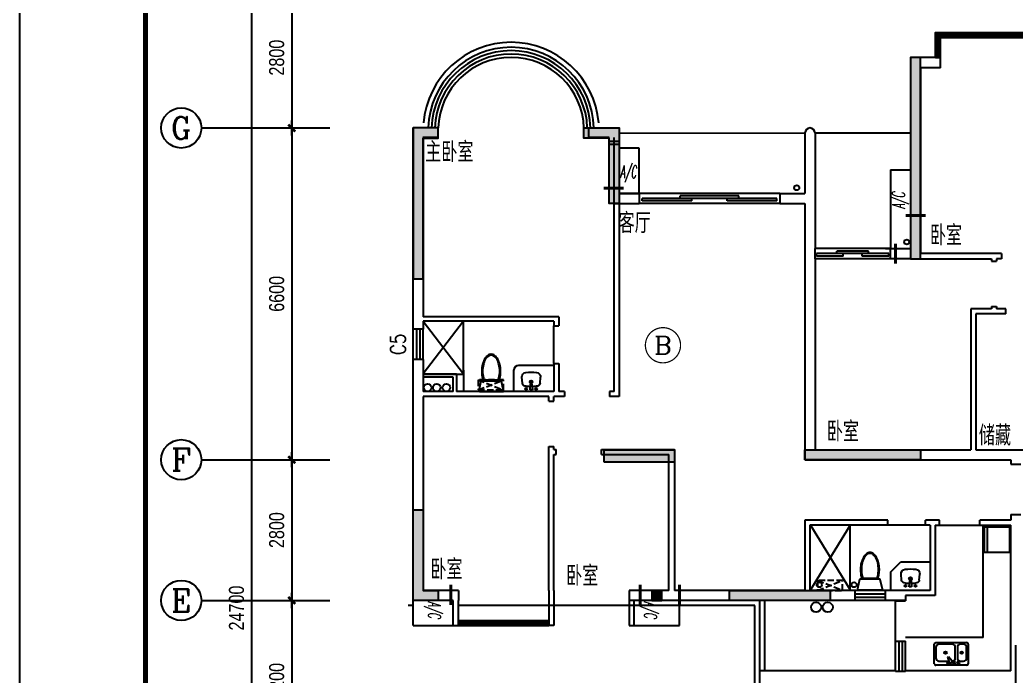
# Model space of a CAD drawing. Extents: x 51239 to 135339, y -206498 to -147098.
# Drawn here: x 51239 to 71069, y -173606 to -160552 of the extents above; entities that cross this region are included whole.
import ezdxf
from ezdxf.enums import TextEntityAlignment as Align

# ---------------------------------------------------------------- set-up
doc = ezdxf.new("R2010")
doc.units = 0
doc.header["$LTSCALE"] = 1000
doc.header["$MEASUREMENT"] = 0
doc.linetypes.add('DASH', pattern=[0.35, 0.25, -0.1])
doc.layers.get('0').update_dxf_attribs({"linetype": 'CONTINUOUS'})
doc.layers.get('DEFPOINTS').update_dxf_attribs({"linetype": 'CONTINUOUS'})
for name, color, linetype in [('AXIS', 7, 'CONTINUOUS'), ('AXIS_TEXT', 7, 'CONTINUOUS'), ('KT', 251, 'CONTINUOUS'), ('PUB_TEXT', 7, 'CONTINUOUS'), ('TK', 7, 'CONTINUOUS'), ('WALL', 7, 'CONTINUOUS'), ('WINDOW', 7, 'CONTINUOUS'), ('WINDOW_TEXT', 7, 'CONTINUOUS'), ('厨卫', 251, 'CONTINUOUS'), ('文字', 7, 'CONTINUOUS'), ('构造柱', 7, 'CONTINUOUS'), ('柱', 252, 'CONTINUOUS'), ('热水器', 252, 'CONTINUOUS'), ('空调位', 7, 'CONTINUOUS'), ('管道', 6, 'CONTINUOUS')]:
    doc.layers.add(name, color=color, linetype=linetype)
doc.styles.add('_SIMPLEX', font='SIMPLEX.shx', dxfattribs={"width": 0.8})
doc.styles.add('COMP', font='COMPLEX', dxfattribs={"bigfont": 'hztxt'})
doc.styles.add('COMPLEX', font='COMPLEX')
doc.styles.add('DIM_FONT', font='wcad.shx', dxfattribs={"width": 0.8})
doc.styles.add('HZTXT', font='romans.shx', dxfattribs={"width": 0.8, "bigfont": 'hztxt.shx'})
doc.styles.add('ITALICC', font='italicc.shx', dxfattribs={"width": 0.6})
doc.styles.add('SIMPLEX', font='SIMPLEX.SHX')
doc.dimstyles.new('AXIS', dxfattribs={"dimtxt": 300, "dimasz": 1, "dimexe": 250, "dimexo": 300, "dimgap": 150, "dimtad": 1, "dimdec": 0, "dimzin": 0, "dimdsep": 46, "dimtxsty": 'DIM_FONT', "dimblk": '_DIMX', "dimcen": 0.09, "dimdle": 150, "dimse1": 1, "dimse2": 1, "dimclrt": 7, "dimadec": 0, "dimazin": 0, "dimtfac": 1, "dimtdec": 0, "dimtix": 1, "dimtmove": 2, "dimatfit": 3, "dimldrblk": '_DIMX', "dimfxl": 0, "dimtolj": 1, "dimtzin": 0, "dimarcsym": 0})

# ---------------------------------------------------------------- blocks, each defined once
blk = doc.blocks.new('_DIMX')
blk.add_line((-150, 0), (150, 0))
at = {"const_width": 50}
blk.add_lwpolyline([(-70, -70), (70, 70)], dxfattribs=at)
blk = doc.blocks.new('*D19')
at = {"color": 0, "linetype": 'ByBlock'}
blk.add_line((186003, -91742), (186003, -116440), dxfattribs=at)
at = {"layer": 'DEFPOINTS', "color": 0, "linetype": 'ByBlock'}
for p in [(187562, -91741), (186003, -116441), (187562, -116441)]:
    blk.add_point(p, dxfattribs=at)
at = {"color": 0, "linetype": 'ByBlock'}
for p, rotation in [((186003, -91741), 90), ((186003, -116441), 270)]:
    blk.add_blockref('_DIMX', p, dxfattribs=dict(at, rotation=rotation))
at = {"color": 7, "linetype": 'ByBlock', "insert": (185703, -104091), "char_height": 300, "attachment_point": 5, "rotation": 90, "style": 'DIM_FONT'}
blk.add_mtext('\\A1;24700', dxfattribs=at)
blk = doc.blocks.new('_INDEX1')
at = {"const_width": 0.035}
blk.add_lwpolyline([(-0.5, 0, 1), (0.5, 0, 1)], format="xyb", close=True, dxfattribs=at)
at = {"style": 'COMP', "width": 2.333333}
blk.add_attdef('1', text='', height=0.5, dxfattribs=at).set_placement((-0.25, -0.25), (0.25, -0.25), align=Align.FIT)
blk = doc.blocks.new('*D25')
at = {"color": 0, "linetype": 'ByBlock'}
blk.add_line((186803, -94542), (186803, -101140), dxfattribs=at)
at = {"layer": 'DEFPOINTS', "color": 0, "linetype": 'ByBlock'}
for p in [(187562, -94541), (186803, -101141), (187562, -101141)]:
    blk.add_point(p, dxfattribs=at)
at = {"color": 0, "linetype": 'ByBlock'}
for p, rotation in [((186803, -94541), 90), ((186803, -101141), 270)]:
    blk.add_blockref('_DIMX', p, dxfattribs=dict(at, rotation=rotation))
at = {"color": 7, "linetype": 'ByBlock', "insert": (186503, -97841), "char_height": 300, "attachment_point": 5, "rotation": 90, "style": 'DIM_FONT'}
blk.add_mtext('\\A1;6600', dxfattribs=at)
blk = doc.blocks.new('WC2')
for points in [[(211, 207, 0.354037), (207, 212), (24, 251, 0.477064), (0, 231), (0, -231, 0.477064), (12, -241), (207, -200, 0.354037), (211, -195)], [(218, 163), (218, -150, 0.033558), (269, -165, 0.056391), (405, -181, 0.056391), (541, -165, 0.070142), (644, -126, 0.106098), (721, -59, 0.162033), (743, 6, 0.162033), (721, 71, 0.106098), (644, 138, 0.070142), (541, 178, 0.056391), (405, 193, 0.056391), (269, 178, 0.033558)], [(232, 150), (232, -138, 0.027675), (273, -149, 0.056391), (405, -164, 0.056391), (537, -149, 0.070142), (636, -112, 0.106098), (708, -49, 0.162033), (726, 6, 0.162033), (708, 61, 0.106098), (636, 124, 0.070142), (537, 162, 0.056391), (405, 177, 0.056391), (273, 162, 0.027675)]]:
    blk.add_lwpolyline(points, format="xyb", close=True)
blk = doc.blocks.new('RSQ')
at = {"layer": '热水器', "linetype": 'DASH', "ltscale": 0.5}
for p, q in [((-250, 0), (250, -200)), ((-250, -200), (250, 0))]:
    blk.add_line(p, q, dxfattribs=at)
blk.add_lwpolyline([(250, 0), (-250, 0), (-250, -200), (250, -200)], close=True, dxfattribs=at)
blk = doc.blocks.new('_AXISO')
blk.add_circle((0, 0), 0.5)
at = {"layer": 'AXIS_TEXT', "style": 'COMPLEX', "width": 1.041667}
blk.add_attdef('A', text='', height=0.56, dxfattribs=at).set_placement((-0.25, -0.28), (0.25, -0.28), align=Align.FIT)
blk = doc.blocks.new('*D27')
at = {"color": 0, "linetype": 'ByBlock'}
blk.add_line((186803, -101142), (186803, -103940), dxfattribs=at)
at = {"layer": 'DEFPOINTS', "color": 0, "linetype": 'ByBlock'}
for p in [(187562, -101141), (186803, -103941), (187562, -103941)]:
    blk.add_point(p, dxfattribs=at)
at = {"color": 0, "linetype": 'ByBlock'}
for p, rotation in [((186803, -101141), 90), ((186803, -103941), 270)]:
    blk.add_blockref('_DIMX', p, dxfattribs=dict(at, rotation=rotation))
at = {"color": 7, "linetype": 'ByBlock', "insert": (186503, -102541), "char_height": 300, "attachment_point": 5, "rotation": 90, "style": 'DIM_FONT'}
blk.add_mtext('\\A1;2800', dxfattribs=at)
blk = doc.blocks.new('*D26')
at = {"color": 0, "linetype": 'ByBlock'}
blk.add_line((186803, -103942), (186803, -107140), dxfattribs=at)
at = {"layer": 'DEFPOINTS', "color": 0, "linetype": 'ByBlock'}
for p in [(187562, -103941), (186803, -107141), (187562, -107141)]:
    blk.add_point(p, dxfattribs=at)
at = {"color": 0, "linetype": 'ByBlock'}
for p, rotation in [((186803, -103941), 90), ((186803, -107141), 270)]:
    blk.add_blockref('_DIMX', p, dxfattribs=dict(at, rotation=rotation))
at = {"color": 7, "linetype": 'ByBlock', "insert": (186503, -105541), "char_height": 300, "attachment_point": 5, "rotation": 90, "style": 'DIM_FONT'}
blk.add_mtext('\\A1;3200', dxfattribs=at)
blk = doc.blocks.new('_WBLK')
for p, q in [((-0.5, 0.5), (0.5, 0.5)), ((0.5, 0.167), (-0.5, 0.167)), ((0.5, -0.167), (-0.5, -0.167)), ((-0.5, -0.5), (0.5, -0.5))]:
    blk.add_line(p, q)
at = {"layer": 'WINDOW_TEXT', "style": 'SIMPLEX', "flags": 9}
blk.add_attdef('A', text='', height=1, dxfattribs=at).set_placement((0, 1.5), align=Align.MIDDLE)
blk = doc.blocks.new('*D18')
at = {"color": 0, "linetype": 'ByBlock'}
blk.add_line((186803, -91742), (186803, -94540), dxfattribs=at)
at = {"layer": 'DEFPOINTS', "color": 0, "linetype": 'ByBlock'}
for p in [(187562, -91741), (186803, -94541), (187562, -94541)]:
    blk.add_point(p, dxfattribs=at)
at = {"color": 0, "linetype": 'ByBlock'}
for p, rotation in [((186803, -91741), 90), ((186803, -94541), 270)]:
    blk.add_blockref('_DIMX', p, dxfattribs=dict(at, rotation=rotation))
at = {"color": 7, "linetype": 'ByBlock', "insert": (186503, -93141), "char_height": 300, "attachment_point": 5, "rotation": 90, "style": 'DIM_FONT'}
blk.add_mtext('\\A1;2800', dxfattribs=at)
blk = doc.blocks.new('M_E29JIV')
at = {"color": 0, "linetype": 'ByBlock'}
for p, q in [((0, -307), (0, 307)), ((31, 338), (419, 338)), ((82, 245), (82, 40)), ((358, 307), (143, 307)), ((419, -20), (419, 245)), ((450, 307), (450, -307)), ((48, 2), (57, -12)), ((59, 31), (163, 70)), ((173, 53), (87, -18)), ((163, 70), (173, 53)), ((82, -184), (82, -245)), ((143, -82), (358, -82)), ((358, -123), (143, -123)), ((419, -245), (419, -184)), ((419, -338), (31, -338)), ((143, -307), (358, -307))]:
    blk.add_line(p, q, dxfattribs=at)
for centre, radius in [((51, 61), 20.5), ((251, 112), 25.6), ((51, -61), 20.5), ((51, -143), 20.5), ((251, -210), 25.6)]:
    blk.add_circle(centre, radius, dxfattribs=at)
for centre, radius, start, end in [((31, 307), 30.7, 90, 180), ((143, 245), 61.4, 90, 180), ((358, 245), 61.4, 0, 90), ((419, 307), 30.7, 0, 90), ((66, 12), 20.5, 110.5377, 210), ((74, -2), 20.5, 210, 309.4623), ((143, -20), 61.4, 180, 270), ((143, -184), 61.4, 90, 180), ((358, -20), 61.4, 270, 0), ((358, -184), 61.4, 0, 90), ((31, -307), 30.7, 180, 270), ((143, -245), 61.4, 180, 270), ((358, -245), 61.4, 270, 0), ((419, -307), 30.7, 270, 0)]:
    blk.add_arc(centre, radius, start, end, dxfattribs=at)
at = {"style": 'DIM_FONT', "width": 0.8, "flags": 9}
for tag in ['XSIZE', 'YSIZE']:
    blk.add_attdef(tag, (0, 0), '', height=0.5, dxfattribs=at)
blk = doc.blocks.new('30609000235308')
for points in [[(-1900, 0), (-1900, 500), (100, 500), (100, 0)], [(-1867, 0), (-1867, 467), (67, 467), (67, 0)], [(-1833, 0), (-1833, 433), (33, 433), (33, 0)], [(-1800, 0), (-1800, 400), (0, 400), (0, 0)]]:
    blk.add_lwpolyline(points)
at = {"layer": 'WINDOW_TEXT', "style": 'SIMPLEX', "flags": 9}
blk.add_attdef('A', text='', height=1, rotation=90, dxfattribs=at).set_placement((-1850, 0), align=Align.MIDDLE)

msp = doc.modelspace()

# ---------------------------------------------------------------- hatches: boundary and pattern name
at = {"layer": '构造柱'}
msp.add_hatch(color=256, dxfattribs=at).paths.add_polyline_path([(63816.7, -172102.7), (64016.7, -172102.7), (64016.7, -171902.7), (63816.7, -171902.7)])
at = {"layer": '柱'}
h = msp.add_hatch(color=256, dxfattribs=at)
h.paths.add_polyline_path([(75266.7, -173701.7), (75266.7, -173501.7), (75966.7, -173501.7), (75966.7, -175901.7), (75166.7, -175901.7), (75166.7, -175701.7), (75766.7, -175701.7), (75766.7, -173701.7)])
h.paths.add_polyline_path([(62166.7, -176501.7), (61666.7, -176501.7), (61666.7, -178101.7), (61866.7, -178101.7), (61866.7, -176701.7), (62166.7, -176701.7)])
h.paths.add_polyline_path([(61666.7, -180001.7), (61866.7, -180001.7), (61866.7, -181801.7), (62316.7, -181801.7), (62316.7, -182001.7), (61666.7, -182001.7)])
h.paths.add_polyline_path([(59066.7, -170301.7), (59266.7, -170301.7), (59266.7, -171901.7), (59566.7, -171901.7), (59566.7, -172101.7), (59066.7, -172101.7)])
h.paths.add_polyline_path([(59566.7, -162701.7), (59066.7, -162701.7), (59066.7, -165701.7), (59266.7, -165701.7), (59266.7, -162901.7), (59566.7, -162901.7)])
h.paths.add_polyline_path([(64866.7, -181801.7), (64866.7, -182001.7), (66266.7, -182001.7), (66266.7, -181801.7), (65566.7, -181801.7), (65566.7, -181001.7), (65366.7, -181001.7), (65366.7, -181801.7)])
h.paths.add_polyline_path([(65666.7, -175301.7), (66166.7, -175301.7), (66166.7, -177291.7), (65966.7, -177291.7), (65966.7, -175501.7), (65666.7, -175501.7)])
h.paths.add_polyline_path([(70866.7, -180901.7), (71066.7, -180901.7), (71066.7, -182501.7), (70866.7, -182501.7)])
h.paths.add_polyline_path([(75166.7, -180501.7), (75366.7, -180501.7), (75366.7, -182501.7), (75166.7, -182501.7)])
h.paths.add_polyline_path([(71066.7, -175301.7), (71066.7, -175501.7), (69066.7, -175501.7), (69066.7, -175301.7)])
h.paths.add_polyline_path([(74166.7, -173701.7), (74166.7, -173501.7), (73466.7, -173501.7), (73466.7, -175901.7), (74266.7, -175901.7), (74266.7, -175701.7), (73666.7, -175701.7), (73666.7, -173701.7)])
h.paths.add_polyline_path([(73666.7, -173701.7), (73666.7, -175701.7)], flags=16)
h.paths.add_polyline_path([(66866.7, -169301.7), (66866.7, -169101.7), (69166.7, -169101.7), (69166.7, -169301.7)])
h.paths.add_polyline_path([(62866.7, -169351.7), (62866.7, -169101.7), (64266.7, -169101.7), (64266.7, -169351.7)])
h.paths.add_polyline_path([(65366.7, -172101.7), (65366.7, -171901.7), (67366.7, -171901.7), (67366.7, -172101.7)])
h.paths.add_polyline_path([(62466.7, -162701.7), (63166.7, -162701.7), (63166.7, -164001.7), (63166.7, -164201.7), (62966.7, -164201.7), (62966.7, -162901.7), (62466.7, -162901.7)])
h.paths.add_polyline_path([(75166.7, -168301.7), (75366.7, -168301.7), (75366.7, -169301.7), (74066.7, -169301.7), (74066.7, -169101.7), (75166.7, -169101.7)])
h.paths.add_polyline_path([(68966.7, -165301.7), (69166.7, -165301.7), (69166.7, -161301.7), (68966.7, -161301.7)])
h.paths.add_polyline_path([(75166.7, -164701.7), (75366.7, -164701.7), (75366.7, -161301.7), (75166.7, -161301.7)])
h.paths.add_polyline_path([(90366.7, -169351.7), (90366.7, -169101.7), (88966.7, -169101.7), (88966.7, -169351.7)])
h.paths.add_polyline_path([(82166.7, -175301.7), (82166.7, -175501.7), (84166.7, -175501.7), (84166.7, -175301.7)])
h.paths.add_polyline_path([(78066.7, -180501.7), (77866.7, -180501.7), (77866.7, -182501.7), (78066.7, -182501.7)])
h.paths.add_polyline_path([(82366.7, -180901.7), (82166.7, -180901.7), (82166.7, -182501.7), (82366.7, -182501.7)])
h.paths.add_polyline_path([(79066.7, -173701.7), (79066.7, -173501.7), (79766.7, -173501.7), (79766.7, -175901.7), (78966.7, -175901.7), (78966.7, -175701.7), (79566.7, -175701.7), (79566.7, -173701.7)])
h.paths.add_polyline_path([(77966.7, -173701.7), (77966.7, -173501.7), (77266.7, -173501.7), (77266.7, -175901.7), (78066.7, -175901.7), (78066.7, -175701.7), (77466.7, -175701.7), (77466.7, -173701.7)])
h.paths.add_polyline_path([(79566.7, -173701.7), (79566.7, -175701.7)], flags=16)
h.paths.add_polyline_path([(88366.7, -181801.7), (88366.7, -182001.7), (86966.7, -182001.7), (86966.7, -181801.7), (87666.7, -181801.7), (87666.7, -181001.7), (87866.7, -181001.7), (87866.7, -181801.7)])
h.paths.add_polyline_path([(87566.7, -175301.7), (87066.7, -175301.7), (87066.7, -177291.7), (87266.7, -177291.7), (87266.7, -175501.7), (87566.7, -175501.7)])
h.paths.add_polyline_path([(78066.7, -168301.7), (77866.7, -168301.7), (77866.7, -169301.7), (79166.7, -169301.7), (79166.7, -169101.7), (78066.7, -169101.7)])
h.paths.add_polyline_path([(78066.7, -164701.7), (77866.7, -164701.7), (77866.7, -161301.7), (78066.7, -161301.7)])
h.paths.add_polyline_path([(86366.7, -169301.7), (86366.7, -169101.7), (84066.7, -169101.7), (84066.7, -169301.7)])
h.paths.add_polyline_path([(87866.7, -172101.7), (87866.7, -171901.7), (85866.7, -171901.7), (85866.7, -172101.7)])
h.paths.add_polyline_path([(84266.7, -165301.7), (84066.7, -165301.7), (84066.7, -161301.7), (84266.7, -161301.7)])
h.paths.add_polyline_path([(91566.7, -180001.7), (91366.7, -180001.7), (91366.7, -181801.7), (90916.7, -181801.7), (90916.7, -182001.7), (91566.7, -182001.7)])
h.paths.add_polyline_path([(91066.7, -176501.7), (91566.7, -176501.7), (91566.7, -178101.7), (91366.7, -178101.7), (91366.7, -176701.7), (91066.7, -176701.7)])
h.paths.add_polyline_path([(94166.7, -170301.7), (93966.7, -170301.7), (93966.7, -171901.7), (93666.7, -171901.7), (93666.7, -172101.7), (94166.7, -172101.7)])
h.paths.add_polyline_path([(90766.7, -162701.7), (90066.7, -162701.7), (90066.7, -164001.7), (90066.7, -164201.7), (90266.7, -164201.7), (90266.7, -162901.7), (90766.7, -162901.7)])
h.paths.add_polyline_path([(93666.7, -162701.7), (94166.7, -162701.7), (94166.7, -165701.7), (93966.7, -165701.7), (93966.7, -162901.7), (93666.7, -162901.7)])

# ---------------------------------------------------------------- linework, layer by layer
for p, q in [((66366.7, -164001.6), (63566.7, -164001.6)), ((64616.7, -164101.6), (63625.1, -164101.6)), ((63625.1, -164151.4), (63625.1, -164101.6)), ((64616.7, -164151.4), (63625.1, -164151.4)), ((64383.4, -164101.6), (64383.4, -164051.9)), ((65550.1, -164051.9), (64383.4, -164051.9)), ((65316.7, -164101.6), (64616.7, -164101.6)), ((64616.7, -164151.4), (64616.7, -164101.6)), ((65316.7, -164151.4), (65316.7, -164101.6)), ((66308.4, -164101.6), (65316.7, -164101.6)), ((66308.4, -164151.4), (65316.7, -164151.4)), ((65550.1, -164101.6), (65550.1, -164051.9)), ((66308.4, -164151.4), (66308.4, -164101.6)), ((66366.7, -164201.6), (63566.7, -164201.6)), ((68566.7, -165101.7), (67066.7, -165101.7)), ((68129.2, -165151.9), (67504.2, -165151.9)), ((67504.2, -165201.7), (67504.2, -165151.9)), ((68129.2, -165201.7), (68129.2, -165151.9)), ((68566.7, -165301.7), (67066.7, -165301.7)), ((67629.2, -165201.7), (67098, -165201.7)), ((67098, -165251.4), (67098, -165201.7)), ((67629.2, -165251.4), (67098, -165251.4)), ((68004.2, -165201.7), (67629.2, -165201.7)), ((67629.2, -165251.4), (67629.2, -165201.7)), ((68004.2, -165251.4), (68004.2, -165201.7)), ((68535.5, -165201.7), (68004.2, -165201.7)), ((68535.5, -165251.4), (68004.2, -165251.4)), ((68535.5, -165251.4), (68535.5, -165201.7)), ((68466.7, -171901.7), (67866.7, -171901.7)), ((67866.7, -171968.3), (68466.7, -171968.3)), ((67866.7, -172035), (68466.7, -172035)), ((68466.7, -172101.7), (67866.7, -172101.7)), ((59966.7, -172501.3), (61766.7, -172501.3)), ((61766.7, -172534.6), (59966.7, -172534.6)), ((61766.7, -172567.9), (59966.7, -172567.9)), ((59966.7, -172601.3), (61766.7, -172601.3))]:
    msp.add_line(p, q)
at = {"layer": 'AXIS'}
for p, q in [((54850.5, -162701.6), (57409.8, -162701.6)), ((54850.5, -169301.7), (57409.8, -169301.7)), ((54850.5, -172101.7), (57409.8, -172101.7))]:
    msp.add_line(p, q, dxfattribs=at)
at = {"layer": 'KT', "const_width": 60}
for points in [[(62856.7, -163901.6), (63256.7, -163901.6)], [(68872.4, -164441.6), (69272.4, -164441.6)], [(68666.7, -165003.2), (68666.7, -165403.2)], [(59816.7, -171789.4), (59816.7, -172189.4)], [(63585.8, -171789.4), (63585.8, -172189.4)], [(64366.7, -171789.4), (64366.7, -172189.4)]]:
    msp.add_lwpolyline(points, dxfattribs=at)
at = {"layer": 'TK'}
msp.add_lwpolyline([(51238.8, -206498.3), (51238.8, -147098.3), (135338.8, -147098.3), (135338.8, -206498.3)], close=True, dxfattribs=at)
at = {"layer": 'TK', "const_width": 100}
msp.add_lwpolyline([(53738.8, -205498.3), (134338.8, -205498.3), (134338.8, -148098.3), (53738.8, -148098.3)], close=True, dxfattribs=at)
at = {"layer": 'WALL'}
for p, q in [((68966.7, -161301.7), (68966.7, -165101.7)), ((69466.7, -161301.7), (68966.7, -161301.7)), ((69466.7, -161301.7), (69466.7, -161301.7)), ((69466.7, -161301.7), (69566.7, -161301.7)), ((69566.7, -161501.7), (69566.7, -161301.7)), ((69566.7, -161301.7), (69566.7, -161301.7)), ((69166.7, -161501.7), (69166.7, -165201.7)), ((69566.7, -161501.7), (69166.7, -161501.7)), ((59066.7, -166706.6), (59066.7, -162700.6)), ((59566.7, -162700.6), (59066.7, -162700.6)), ((59566.7, -162890.6), (59566.7, -162700.6)), ((62566.7, -162890.6), (62566.7, -162700.6)), ((62576.7, -162701.7), (63166.7, -162701.7)), ((63166.7, -162701.7), (63166.7, -164001.6)), ((66866.7, -162800.6), (66866.7, -164001.6)), ((67066.7, -162800.6), (67066.7, -165101.7)), ((59566.7, -162890.6), (59256.7, -162890.6)), ((59266.7, -162890.6), (59266.7, -166456.6)), ((62966.7, -162890.6), (62566.7, -162890.6)), ((63066.7, -167946.6), (63066.7, -162890.6)), ((63156.7, -164001.6), (63566.7, -164001.6)), ((63566.7, -164001.6), (63566.7, -164201.6)), ((66366.7, -164001.6), (66866.7, -164001.6)), ((66366.7, -164001.6), (66366.7, -164201.6)), ((63056.7, -164201.6), (63566.7, -164201.6)), ((63166.7, -164201.6), (63166.7, -168046.6)), ((66366.7, -164201.6), (66866.7, -164201.6)), ((66866.7, -164201.6), (66866.7, -169301.7)), ((67066.7, -165301.7), (67066.7, -165101.7)), ((67066.7, -165101.7), (67066.7, -165101.7)), ((68566.7, -165301.7), (68566.7, -165101.7)), ((68566.7, -165101.7), (68966.7, -165101.7)), ((67066.7, -165301.7), (67066.7, -169111.7)), ((67066.7, -165301.7), (67066.7, -165301.7)), ((68966.7, -165301.7), (68566.7, -165301.7)), ((69066.7, -165301.7), (70576.7, -165301.7)), ((70776.7, -165201.7), (69156.7, -165201.7)), ((70576.7, -165301.7), (70576.7, -165351.7)), ((70576.7, -165351.7), (70676.7, -165351.7)), ((70776.7, -165301.7), (70676.7, -165301.7)), ((70676.7, -165301.7), (70676.7, -165351.7)), ((70776.7, -165201.7), (70776.7, -165301.7)), ((70166.7, -166301.7), (70166.7, -169101.7)), ((70576.7, -166301.7), (70166.7, -166301.7)), ((70576.7, -166251.7), (70676.7, -166251.7)), ((70576.7, -166251.7), (70576.7, -166301.7)), ((70676.7, -166251.7), (70676.7, -166301.7)), ((70866.7, -166301.7), (70676.7, -166301.7)), ((70866.7, -166401.7), (70866.7, -166301.7)), ((61966.7, -166456.6), (59266.7, -166456.6)), ((61866.7, -166546.6), (59266.7, -166546.6)), ((59266.7, -166546.6), (59266.7, -166706.6)), ((61866.7, -166546.6), (61866.7, -166636.6)), ((61966.7, -166456.6), (61966.7, -166636.6)), ((70266.7, -166401.7), (70266.7, -169101.7)), ((70866.7, -166401.7), (70266.7, -166401.7)), ((59266.7, -166706.6), (59066.7, -166706.6)), ((61866.7, -166636.6), (61966.7, -166636.6)), ((59066.7, -172101.7), (59066.7, -167306.6)), ((59266.7, -167306.6), (59066.7, -167306.6)), ((59266.7, -167306.6), (59266.7, -167946.6)), ((61866.7, -167386.6), (61966.7, -167386.6)), ((61866.7, -167386.6), (61866.7, -167946.6)), ((61966.7, -167386.6), (61966.7, -167946.6)), ((59926.7, -167596.6), (59266.7, -167596.6)), ((59866.7, -167656.6), (59266.7, -167656.6)), ((59866.7, -167946.6), (59866.7, -167656.6)), ((59926.7, -167596.6), (59926.7, -167946.6)), ((59866.7, -167946.6), (59266.7, -167946.6)), ((61866.7, -167946.6), (59926.7, -167946.6)), ((62076.7, -167946.6), (61966.7, -167946.6)), ((62076.7, -167946.6), (62076.7, -168046.6)), ((62976.7, -167946.6), (62976.7, -168046.6)), ((63066.7, -167946.6), (62976.7, -167946.6)), ((61766.7, -168046.6), (59266.7, -168046.6)), ((59266.7, -168046.6), (59266.7, -171911.7)), ((61766.7, -168136.6), (61766.7, -168046.6)), ((61766.7, -168136.6), (61866.7, -168136.6)), ((61866.7, -168136.6), (61866.7, -168046.6)), ((62076.7, -168046.6), (61866.7, -168046.6)), ((63166.7, -168046.6), (62976.7, -168046.6)), ((61766.7, -171901.7), (61766.7, -169036.6)), ((61766.7, -169036.6), (61866.7, -169036.6)), ((61866.7, -169100.6), (61866.7, -169036.6)), ((61866.7, -169100.6), (61916.7, -169100.6)), ((61916.7, -169200.6), (61916.7, -169100.6)), ((62816.7, -169100.6), (64266.7, -169100.6)), ((62816.7, -169200.6), (62816.7, -169100.6)), ((64266.7, -169100.6), (64266.7, -171901.7)), ((67056.7, -169101.7), (70166.7, -169101.7)), ((70266.7, -169101.7), (71766.7, -169101.7)), ((61866.7, -171901.7), (61866.7, -169200.6)), ((61866.7, -169200.6), (61916.7, -169200.6)), ((62816.7, -169200.6), (64156.7, -169200.6)), ((64156.7, -171901.7), (64156.7, -169200.6)), ((66866.7, -169301.7), (70966.7, -169301.7)), ((70966.7, -169301.7), (70966.7, -169391.7)), ((70966.7, -169391.7), (71166.7, -169391.7)), ((68516.7, -170501.7), (66866.7, -170501.7)), ((66866.7, -170501.7), (66866.7, -171911.7)), ((68516.7, -170601.7), (68516.7, -170501.7)), ((69546.7, -170501.7), (69266.7, -170501.7)), ((69266.7, -170601.7), (69266.7, -170501.7)), ((69546.7, -170601.7), (69546.7, -170501.7)), ((70966.7, -170501.7), (70346.7, -170501.7)), ((70346.7, -170601.7), (70346.7, -170501.7)), ((70966.7, -170391.7), (71166.7, -170391.7)), ((70966.7, -170391.7), (70966.7, -170501.7)), ((68516.7, -170601.7), (66966.7, -170601.7)), ((66966.7, -170601.7), (66966.7, -171911.7)), ((69356.7, -170601.7), (69266.7, -170601.7)), ((69356.7, -170601.7), (69356.7, -171901.7)), ((69456.7, -170601.7), (69456.7, -172001.7)), ((69456.7, -170601.7), (69546.7, -170601.7)), ((70346.7, -170601.7), (70966.7, -170601.7)), ((70966.7, -173501.7), (70966.7, -170601.7)), ((59966.7, -171901.7), (59256.7, -171901.7)), ((59966.7, -171901.7), (59966.7, -172101.7)), ((61766.7, -171901.7), (61766.7, -172601.3)), ((61766.7, -171901.7), (61766.7, -171901.7)), ((61866.7, -171901.7), (61866.7, -172601.3)), ((64156.7, -171901.7), (63366.7, -171901.7)), ((63366.7, -171901.7), (63366.7, -172101.7)), ((66866.7, -171901.7), (64266.7, -171901.7)), ((67866.7, -171901.7), (66966.7, -171901.7)), ((67866.7, -172101.7), (67866.7, -171901.7)), ((69356.7, -171901.7), (68466.7, -171901.7)), ((68466.7, -172101.7), (68466.7, -171901.7)), ((59866.7, -172101.7), (59066.7, -172101.7)), ((59866.7, -172601.3), (59866.7, -172101.7)), ((59966.7, -172601.3), (59966.7, -172101.2)), ((67866.7, -172101.7), (63366.7, -172101.7)), ((64366.7, -172101.7), (63366.7, -172101.7)), ((63366.7, -172101.7), (63366.7, -172601.3)), ((63466.7, -172601.3), (63466.7, -172101.7)), ((63466.7, -172601.3), (63466.7, -172108.3)), ((68866.7, -172101.7), (68466.7, -172101.7)), ((68666.7, -172110.3), (68866.7, -172110.3)), ((68666.7, -172110.3), (68866.7, -172110.3)), ((69456.7, -172001.7), (68866.7, -172001.7)), ((68866.7, -172001.7), (68866.7, -172101.7)), ((68866.7, -172010.3), (68866.7, -172110.3)), ((68866.7, -172010.3), (68866.7, -172110.3)), ((59966.7, -172601.3), (59966.7, -172501.3)), ((61766.7, -172601.3), (61766.7, -172501.3)), ((61866.7, -172501.3), (61866.7, -172601.3)), ((63366.7, -172501.3), (63366.7, -172601.3)), ((59866.7, -172601.3), (59966.7, -172601.3)), ((61866.7, -172601.3), (61766.7, -172601.3)), ((61866.7, -172601.3), (61766.7, -172601.3)), ((63366.7, -172601.3), (63466.7, -172601.3)), ((68666.7, -172910.3), (68866.7, -172910.3)), ((68666.7, -172910.3), (68866.7, -172910.3)), ((68666.7, -173501.7), (65967.1, -173501.7)), ((65967.1, -173701.7), (65967.1, -173501.7)), ((68666.7, -173510.3), (68866.7, -173510.3)), ((70966.7, -173501.7), (68866.7, -173501.7))]:
    msp.add_line(p, q, dxfattribs=at)
msp.add_arc((66966.7, -162800.6), 100, 0, 180, dxfattribs=at)
at = {"layer": 'WINDOW'}
for p, q in [((63166.7, -162801.6), (66866.7, -162800.6)), ((67066.7, -162800.6), (68966.7, -162800.6)), ((61866.7, -167386.6), (61866.7, -166636.6)), ((69266.7, -170601.7), (68516.7, -170601.7)), ((69546.7, -170601.7), (70346.7, -170601.7)), ((65967.1, -173501.7), (65967.1, -172101.7)), ((65967.1, -175301.7), (65967.1, -172101.7)), ((66067.1, -173501.7), (66067.1, -172101.7)), ((68666.7, -172910.3), (68666.7, -172110.3))]:
    msp.add_line(p, q, dxfattribs=at)
at = {"layer": 'WINDOW', "color": 8}
for p, q in [((59066.7, -172201.7), (58966.7, -172201.7)), ((65867.1, -172201.7), (59966.7, -172201.7)), ((65867.1, -175201.7), (65867.1, -172201.7))]:
    msp.add_line(p, q, dxfattribs=at)
msp.add_arc((61016.7, -162747.1), 1750.7, 4.7647, 175.20111, dxfattribs=at)
at = {"layer": 'WINDOW'}
for radius in [1650.7, 1584, 1517.4, 1450.7]:
    msp.add_arc((61016.7, -162747.1), radius, 1.79422, 178.16464, dxfattribs=at)
at = {"layer": '厨卫'}
for p, q in [((60066.7, -166546.6), (59266.7, -167595.6)), ((59266.7, -166546.6), (60066.7, -167595.6)), ((60066.7, -167595.6), (60066.7, -166546.6)), ((60066.7, -167516.6), (60066.7, -167946.6)), ((61067.2, -167525.8), (61067.2, -167946.6)), ((61856.7, -167425.8), (61167.2, -167425.8)), ((59265.8, -167596.6), (60065.8, -167596.6)), ((61393.5, -167914.3), (61401, -167797.6)), ((61439.9, -167914.3), (61393.5, -167914.3)), ((61401, -167797.6), (61432.4, -167797.6)), ((61432.4, -167797.6), (61439.9, -167914.3)), ((66976.7, -170601.7), (67766.7, -171891.7)), ((67766.7, -170601.7), (66976.7, -171891.7)), ((67766.7, -171891.7), (67766.7, -170601.7)), ((70416.7, -172841.7), (70416.7, -170601.7)), ((70497.4, -171145.3), (70497.4, -170635.3)), ((68566.1, -171541.7), (68766.1, -171341.7)), ((69366.7, -171341.7), (68766.1, -171341.7)), ((68566.1, -171541.7), (68566.1, -171891.7)), ((68943.5, -171830.1), (68951, -171713.4)), ((68951, -171713.4), (68982.4, -171713.4)), ((68982.4, -171713.4), (68989.9, -171830.1)), ((68989.9, -171830.1), (68943.5, -171830.1)), ((70416.7, -172841.7), (68866.7, -172841.7))]:
    msp.add_line(p, q, dxfattribs=at)
for points in [[(61230.4, -167662.4, -0.4090753), (61310.9, -167565.3)], [(61310.9, -167565.3, -0.0513874), (61522.6, -167565.3)], [(61522.6, -167565.3, -0.4090753), (61603, -167662.4)], [(61397.7, -167849.5, -0.0463646), (61287.5, -167835.7, -0.3327345), (61240.6, -167781.3)], [(61592.9, -167781.3, -0.3327345), (61545.9, -167835.7, -0.0463646), (61435.8, -167849.5)], [(68780.4, -171578.3, -0.4090753), (68860.9, -171481.1)], [(68860.9, -171481.1, -0.0513874), (69072.6, -171481.1)], [(69072.6, -171481.1, -0.4090753), (69153, -171578.3)], [(68947.7, -171765.4, -0.0463646), (68837.5, -171751.6, -0.3327345), (68790.6, -171697.1)], [(69142.9, -171697.1, -0.3327345), (69095.9, -171751.6, -0.0463646), (68985.8, -171765.4)]]:
    msp.add_lwpolyline(points, format="xyb", dxfattribs=at)
for points in [[(61240.6, -167781.3), (61230.4, -167662.4)], [(61592.9, -167781.3), (61603, -167662.4)], [(68790.6, -171697.1), (68780.4, -171578.3)], [(69142.9, -171697.1), (69153, -171578.3)]]:
    msp.add_lwpolyline(points, dxfattribs=at)
msp.add_lwpolyline([(70938.3, -171145.3), (70438.3, -171145.3), (70438.3, -170635.3), (70938.3, -170635.3)], close=True, dxfattribs=at)
for centre, radius in [((61416.7, -167752.4), 30), ((61416.7, -167752.4), 20), ((61316.7, -167892.4), 20), ((61516.7, -167892.4), 20), ((68966.7, -171668.3), 30), ((68966.7, -171668.3), 20), ((67150.9, -171790.5), 50), ((67844.4, -171790.5), 50), ((68866.7, -171808.3), 20), ((69066.7, -171808.3), 20)]:
    msp.add_circle(centre, radius, dxfattribs=at)
msp.add_arc((61167.2, -167525.8), 100, 90, 180, dxfattribs=at)
at = {"layer": '构造柱'}
msp.add_lwpolyline([(63816.7, -172102.7), (64016.7, -172102.7), (64016.7, -171902.7), (63816.7, -171902.7)], close=True, dxfattribs=at)
at = {"layer": '柱', "linetype": 'ByBlock'}
msp.add_line((71066.7, -185606.6), (71066.7, -172993.1), dxfattribs=at)
at = {"layer": '柱'}
msp.add_lwpolyline([(68966.7, -165301.7), (69166.7, -165301.7), (69166.7, -161301.7), (68966.7, -161301.7)], close=True, dxfattribs=at)
at = {"layer": '柱', "flags": 128}
for points in [[(59566.7, -162701.7), (59066.7, -162701.7), (59066.7, -165701.7), (59266.7, -165701.7), (59266.7, -162901.7), (59566.7, -162901.7), (59566.7, -162701.7)], [(62466.7, -162701.7), (63166.7, -162701.7), (63166.7, -164001.7), (63166.7, -164001.7), (63166.7, -164201.7), (62966.7, -164201.7), (62966.7, -162901.7), (62466.7, -162901.7), (62466.7, -162701.7)], [(62866.7, -169351.7), (62866.7, -169101.7), (64266.7, -169101.7), (64266.7, -169351.7), (62866.7, -169351.7)], [(66866.7, -169301.7), (66866.7, -169101.7), (69166.7, -169101.7), (69166.7, -169301.7), (66866.7, -169301.7)], [(59066.7, -170301.7), (59266.7, -170301.7), (59266.7, -171901.7), (59566.7, -171901.7), (59566.7, -172101.7), (59066.7, -172101.7), (59066.7, -170301.7)], [(65366.7, -172101.7), (65366.7, -171901.7), (67366.7, -171901.7), (67366.7, -172101.7), (65366.7, -172101.7)]]:
    msp.add_lwpolyline(points, dxfattribs=at)
at = {"layer": '空调位'}
for p, q in [((63166.7, -162970.6), (62966.7, -162970.6)), ((63166.7, -163030.6), (62966.7, -163030.6)), ((63566.7, -163101.6), (63166.7, -163101.6)), ((63566.7, -164001.6), (63566.7, -163101.6)), ((68566.2, -163531.7), (68966.7, -163531.7)), ((68566.2, -163531.7), (68566.2, -165111.6)), ((63566.7, -164001.6), (63166.7, -164001.6)), ((68466.7, -165101.7), (68966.7, -165101.7)), ((59066.7, -172601.3), (59066.7, -172108.3)), ((64366.7, -172601.3), (64366.7, -172101.7)), ((59066.7, -172601.3), (59866.7, -172601.3)), ((63466.7, -172601.3), (64366.7, -172601.3))]:
    msp.add_line(p, q, dxfattribs=at)
for centre in [(66701.9, -163890.8), (68892.3, -164969.7)]:
    msp.add_circle(centre, 50, dxfattribs=at)
at = {"layer": '管道'}
for centre, radius in [((59354.2, -167866.5), 75), ((59537, -167866.5), 75), ((59729, -167866.5), 75), ((67087.1, -172236.8), 100), ((67320, -172236.8), 100)]:
    msp.add_circle(centre, radius, dxfattribs=at)

# ---------------------------------------------------------------- block references
at = {"layer": 'AXIS', "xscale": 800, "yscale": 800, "zscale": 800}
msp.add_blockref('_AXISO', (54450.5, -162700.6), dxfattribs=at).add_auto_attribs({'A': 'G'})
at = {"layer": 'AXIS'}
ref = msp.add_blockref('_AXISO', (54450.5, -169301.7), dxfattribs=dict(at, xscale=800, yscale=800, zscale=800))
ref.add_attrib('A', 'F', dxfattribs={"layer": 'AXIS_TEXT', "height": 448, "style": 'COMPLEX', "width": 1.171875}).set_placement((54250.5, -169525.7), (54650.5, -169525.7), align=Align.FIT)
ref = msp.add_blockref('_AXISO', (54450.5, -172101.7), dxfattribs=dict(at, xscale=800, yscale=800, zscale=800))
ref.add_attrib('A', 'E', dxfattribs={"layer": 'AXIS_TEXT', "height": 448, "style": 'COMPLEX', "width": 1.171875}).set_placement((54250.5, -172325.7), (54650.5, -172325.7), align=Align.FIT)
at = {"layer": 'PUB_TEXT'}
ref = msp.add_blockref('_INDEX1', (64039.9, -167024.2), dxfattribs=dict(at, xscale=700, yscale=700, zscale=700))
ref.add_attrib('1', 'B', dxfattribs={"layer": '0', "height": 350, "style": 'COMP', "width": 1.235294}).set_placement((63864.9, -167199.2), (64214.9, -167199.2), align=Align.FIT)
at = {"layer": 'WINDOW'}
msp.add_blockref('30609000235308', (71366.7, -161301.7), dxfattribs=at)
ref = msp.add_blockref('_WBLK', (59166.7, -167006.6), dxfattribs=dict(at, xscale=600, yscale=199.9999999999963, zscale=600, rotation=90))
ref.add_attrib('A', 'C5', dxfattribs={"layer": 'WINDOW_TEXT', "height": 300, "rotation": 90, "style": '_SIMPLEX', "width": 0.8, "flags": 8}).set_placement((58766.7, -167006.6), align=Align.MIDDLE)
at = {"layer": 'WINDOW', "xscale": 600.0000000002183, "yscale": 199.999999999607, "zscale": 600.0000000002183, "rotation": 90}
msp.add_blockref('_WBLK', (68766.7, -173210.3), dxfattribs=at)
at = {"layer": '厨卫', "rotation": 90}
for p in [(60626.1, -167946.6), (68166.7, -171891.7)]:
    msp.add_blockref('WC2', p, dxfattribs=at)
at = {"layer": '厨卫', "linetype": 'ByBlock', "rotation": 89.99999999999999}
msp.add_blockref('M_E29JIV', (69777.5, -173391), dxfattribs=at)
at = {"layer": '热水器'}
for p in [(60613.5, -167714.2), (67366.7, -171701.7)]:
    msp.add_blockref('RSQ', p, dxfattribs=at)

# ---------------------------------------------------------------- texts
at = {"layer": '文字', "style": 'HZTXT', "width": 0.8}
for s, p in [('主卧室', (59307.2, -163380.3)), ('客厅', (63157.2, -164792.3)), ('卧室', (69353.6, -165037.6)), ('卧室', (67302.7, -168941.7)), ('储藏', (70328.8, -169019.7)), ('卧室', (59409.6, -171683.8)), ('卧室', (62112.7, -171811.4)), ('卧室', (62112.7, -171811.4))]:
    msp.add_text(s, height=400, dxfattribs=at).set_placement(p)
at = {"layer": '空调位', "style": 'ITALICC', "width": 0.5}
msp.add_text('A/C', height=250, dxfattribs=at).set_placement((63183.4, -163699.9))
for rotation, p in [(90, (68854, -164308.1)), (270, (59368.4, -172124.9)), (270, (63668.4, -172124.9))]:
    msp.add_text('A/C', height=250, rotation=rotation, dxfattribs=at).set_placement(p)

# ---------------------------------------------------------------- dimensions: what is measured, and where the dimension line sits
at = {"layer": 'AXIS'}
for p2, distance, picture, middle in [((57409.8, -184601.7), -1559.4, '*D19', (55550.5, -172251.7)), ((57409.8, -162701.6), -759.4, '*D18', (56350.5, -161301.6))]:
    dim = msp.add_aligned_dim(p1=(57409.8, -159901.7), p2=p2, distance=distance, dimstyle='AXIS', dxfattribs=at)
    dim.commit()
    dim.dimension.update_dxf_attribs({"geometry": picture, "text_midpoint": middle, "insert": (-130152.2, -68161)})
for base, p1, p2, picture, middle in [((56650.5, -169301.7), (57409.8, -162701.6), (57409.8, -169301.7), '*D25', (56350.5, -166001.6)), ((56650.5, -172101.7), (57409.8, -169301.7), (57409.8, -172101.7), '*D27', (56350.5, -170701.7)), ((56650.5, -175301.7), (57409.8, -172101.7), (57409.8, -175301.7), '*D26', (56350.5, -173701.7))]:
    dim = msp.add_linear_dim(base=base, p1=p1, p2=p2, angle=90, dimstyle='AXIS', override={"dimse1": 1}, dxfattribs=at)
    dim.commit()
    dim.dimension.update_dxf_attribs({"geometry": picture, "text_midpoint": middle, "insert": (-130152.2, -68161)})

doc.saveas('drawing.dxf')
